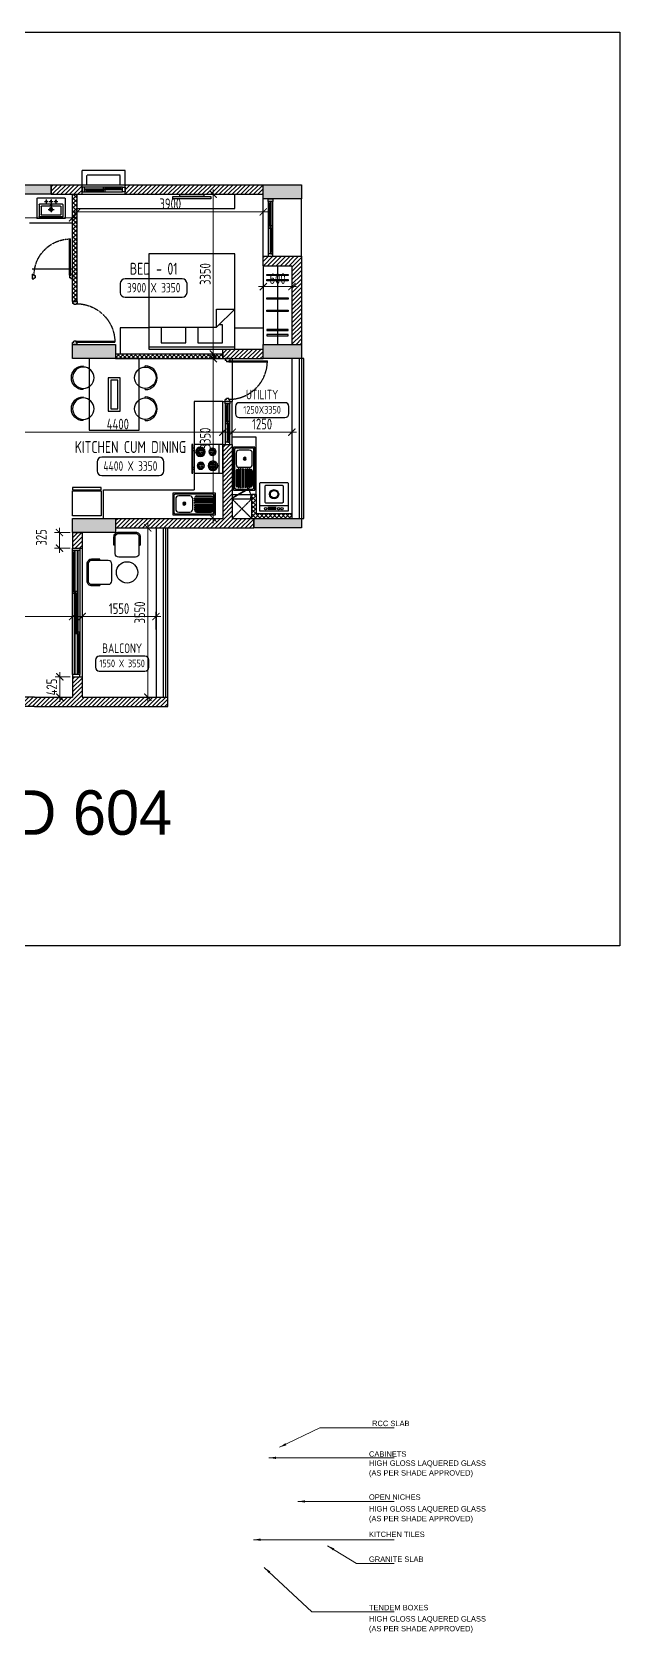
# Model space of a CAD drawing. Header units: millimetres. Extents: x -31859 to 58212, y -66440 to 17102.
# Drawn here: x -9292 to 3038, y -16483 to 17102 of the extents above; entities that cross this region are included whole.
import ezdxf
from ezdxf.enums import TextEntityAlignment as Align

# ---------------------------------------------------------------- set-up
doc = ezdxf.new("R2010")
doc.units = ezdxf.units.MM
doc.header["$LTSCALE"] = 10
doc.header["$PDMODE"] = 35
doc.header["$PDSIZE"] = 500
doc.linetypes.add('DASHED', pattern=[19.05, 12.7, -6.35])
doc.linetypes.add('HIDDEN', pattern=[9.525, 6.35, -3.175])
for name, color, linetype in [('07--DIM-1', 1, 'Continuous'), ('A--BLOCKWALL-1', 9, 'Continuous'), ('A--BLOCKWALL-2', 2, 'Continuous'), ('A--BLOCKWALL-3', 3, 'Continuous'), ('A--BLOCKWALL-HATCH', 8, 'Continuous'), ('A--CONCRETE-1', 9, 'Continuous'), ('A--CONCRETE-HID', 9, 'HIDDEN'), ('A--DOWN', 34, 'Continuous'), ('A--FIXTURE-0', 8, 'Continuous'), ('A--FURNITURE-0', 253, 'Continuous'), ('A--FURNITURE-1', 9, 'Continuous'), ('A--GLAZING-0', 181, 'Continuous'), ('A--HANDRAIL-1', 9, 'Continuous'), ('A--HATCH-1', 8, 'Continuous'), ('A--SANITARY-0', 253, 'Continuous'), ('A--SHAFT-HIDDEN', 9, 'HIDDEN'), ('A--SPACENUMBER', 2, 'Continuous'), ('A--SPACENUMBER-1', 8, 'Continuous'), ('A--SPACEREF', 3, 'Continuous'), ('A--Stucture', 9, 'Continuous'), ('A--TILING-1', 8, 'Continuous'), ('Typical floor Column Centre line$0$X-3rd Floor Column$0$A--COL250', 250, 'Continuous'), ('Typical floor Column Centre line$0$X-3rd Floor Column$0$A--CONCRETE-4', 4, 'Continuous')]:
    doc.layers.add(name, color=color, linetype=linetype)
doc.styles.add('ISO', font='isocp2.shx', dxfattribs={"width": 0.8})
doc.dimstyles.new('A-DIM-100', dxfattribs={"dimscale": 100, "dimtxt": 2.25, "dimasz": 1.5, "dimexe": 1, "dimexo": 0.5, "dimgap": 0, "dimtad": 0, "dimdec": 0, "dimzin": 12, "dimdsep": 46, "dimtxsty": 'ISO', "dimblk": 'ARCHTICK', "dimcen": 1, "dimdle": 1, "dimclrd": 8, "dimclre": 8, "dimclrt": 256, "dimadec": 0, "dimazin": 3, "dimtfac": 1, "dimtdec": 0, "dimtmove": 1, "dimatfit": 2, "dimfxl": 1, "dimtvp": 0.75, "dimtolj": 1, "dimtzin": 12, "dimlwd": 18, "dimlwe": 18, "dimarcsym": 0})
pattern_1 = [(45, (-11341.59, 0), (-44.90128, 44.90128), [])]
pattern_2 = [(45, (-11341.59, 0), (-44.90128, 44.90128), []), (135, (-11341.59, 0), (-44.90128, -44.90128), [])]

# ---------------------------------------------------------------- blocks, each defined once
blk = doc.blocks.new('SPACE')
at = {"layer": 'A--SPACENUMBER-1'}
blk.add_lwpolyline([(-600, 0), (600, 0, 0.414213562), (700, 100), (700, 288.5, 0.414213562), (600, 388.5), (-600, 388.5, 0.414213562), (-700, 288.5), (-700, 100, 0.414213562), (-600, 0, -0.052514465)], format="xyb", dxfattribs=at)
at = {"layer": 'A--SPACENUMBER', "style": 'ISO', "width": 0.8, "flags": 4}
blk.add_attdef('01', text='', height=250, dxfattribs=at).set_placement((0.455, 202.41), align=Align.MIDDLE)
at = {"layer": 'A--SPACEREF', "style": 'ISO', "width": 0.8, "flags": 4}
blk.add_attdef('S', text='', height=300, dxfattribs=at).set_placement((1.35, 474.975), align=Align.CENTER)
blk = doc.blocks.new('A$C542B73FF')
at = {"layer": 'A--FURNITURE-0'}
for points in [[(-400, 50), (400, 50), (400, 100), (-400, 100)], [(-250, 0), (250, 0), (250, 50), (-250, 50)]]:
    blk.add_lwpolyline(points, close=True, dxfattribs=at)
blk = doc.blocks.new('A$C7FA855F9')
at = {"layer": 'A--FURNITURE-0', "linetype": 'Continuous'}
for p, q in [((900, 2000), (-900, 2000)), ((-900, 2000), (-900, 0)), ((900, 0), (900, 2000)), ((900, 840), (520, 460)), ((520, 840), (900, 840)), ((520, 460), (520, 840)), ((-900, 460), (520, 460)), ((-645, 460), (-645, 130)), ((-125, 130), (-125, 460)), ((125, 460), (125, 130)), ((645, 510), (570, 510)), ((645, 130), (645, 510)), ((-900, 50), (900, 50)), ((-900, 0), (900, 0)), ((-645, 130), (-125, 130)), ((125, 130), (645, 130))]:
    blk.add_line(p, q, dxfattribs=at)
blk = doc.blocks.new('A$C383732B3')
for p, q in [((275, 250), (275, 275)), ((275, -250), (275, -275))]:
    blk.add_line(p, q)
blk.add_lwpolyline([(275, 275), (100, 275, 0.414214), (0, 175), (0, -175, 0.414214), (100, -275), (275, -275)], format="xyb")
blk.add_lwpolyline([(100, -250), (450, -250, 0.414214), (525, -175), (525, 175, 0.414214), (450, 250), (100, 250, 0.414214), (25, 175), (25, -175, 0.414214)], format="xyb", close=True)
blk = doc.blocks.new('A$C337B3EF4')
for p, q in [((0, 225), (0, 250)), ((0, -250), (0, -225))]:
    blk.add_line(p, q)
blk.add_circle((0, 0), 225)
blk.add_arc((0, 0), 250, 270, 90)
blk = doc.blocks.new('A$C666E5324')
at = {"layer": 'A--FURNITURE-0'}
for points in [[(0, -525), (-1500, -525), (-1500, 525), (0, 525)], [(-400, -125), (-1100, -125), (-1100, 125), (-400, 125)], [(-450, -75), (-1050, -75), (-1050, 75), (-450, 75)]]:
    blk.add_lwpolyline(points, close=True, dxfattribs=at)
at = {"layer": 'A--FURNITURE-0', "xscale": -1, "rotation": 270.000000000004}
for p in [(-1050, 650), (-400, 650)]:
    blk.add_blockref('A$C337B3EF4', p, dxfattribs=at)
at = {"layer": 'A--FURNITURE-0', "rotation": 270.000000000004}
for p in [(-1050, -650), (-400, -650)]:
    blk.add_blockref('A$C337B3EF4', p, dxfattribs=at)
blk = doc.blocks.new('A$C030B2EE2')
at = {"layer": 'A--DOWN'}
for p, q in [((-100, 1150), (-100, 50)), ((-57, 1150), (-57, 50)), ((-43, 1150), (-43, 93)), ((0, 50), (0, 1150))]:
    blk.add_line(p, q, dxfattribs=at)
for points in [[(0, 1150), (-100, 1150), (-100, 1200), (0, 1200)], [(-57, 1150), (-100, 1150), (-100, 1107), (-57, 1107)], [(-57, 634), (-100, 634), (-100, 591), (-57, 591)], [(0, 634), (-43, 634), (-43, 591), (0, 591)], [(0, 50), (-100, 50), (-100, 0), (0, 0)], [(0, 93), (-43, 93), (-43, 50), (0, 50)]]:
    blk.add_lwpolyline(points, close=True, dxfattribs=at)
at = {"layer": 'A--GLAZING-0'}
for p, q in [((-86, 634), (-86, 1107)), ((-72, 634), (-72, 1107)), ((-28, 93), (-28, 591)), ((-14, 93), (-14, 591))]:
    blk.add_line(p, q, dxfattribs=at)
blk = doc.blocks.new('A$C35654C4B')
at = {"layer": 'A--BLOCKWALL-1'}
for p, q in [((-900, 200), (0, 200)), ((-900, 0), (0, 0))]:
    blk.add_line(p, q, dxfattribs=at)
at = {"layer": 'A--DOWN'}
for p, q in [((-50, 150), (-850, 150)), ((-50, 107), (-850, 107)), ((-850, 50), (-50, 50)), ((-50, 93), (-807, 93))]:
    blk.add_line(p, q, dxfattribs=at)
for points in [[(-850, 50), (-850, 150), (-900, 150), (-900, 50)], [(-807, 50), (-807, 93), (-850, 93), (-850, 50)], [(-416, 107), (-416, 150), (-459, 150), (-459, 107)], [(-416, 50), (-416, 93), (-459, 93), (-459, 50)], [(-50, 107), (-50, 150), (-93, 150), (-93, 107)], [(-50, 50), (-50, 150), (0, 150), (0, 50)]]:
    blk.add_lwpolyline(points, close=True, dxfattribs=at)
at = {"layer": 'A--GLAZING-0'}
for p, q in [((-807, 78), (-459, 78)), ((-807, 64), (-459, 64)), ((-416, 136), (-93, 136)), ((-416, 122), (-93, 122))]:
    blk.add_line(p, q, dxfattribs=at)
blk = doc.blocks.new('A$C34D21E7E')
at = {"layer": 'A--DOWN'}
for p, q in [((-150, 2450), (-150, -150)), ((-110, 2450), (-110, -150)), ((-95, 2450), (-95, -150)), ((-55, -150), (-55, 2450)), ((-40, -150), (-40, 2450)), ((0, -150), (0, 2450))]:
    blk.add_line(p, q, dxfattribs=at)
for points in [[(-150, 2450), (0, 2450), (0, 2500), (-150, 2500)], [(-40, 2450), (0, 2450), (0, 2410), (-40, 2410)], [(-95, 1590), (-55, 1590), (-55, 1550), (-95, 1550)], [(-40, 1550), (0, 1550), (0, 1590), (-40, 1590)], [(-150, 740), (-110, 740), (-110, 700), (-150, 700)], [(-95, 700), (-55, 700), (-55, 740), (-95, 740)], [(-150, -150), (-110, -150), (-110, -110), (-150, -110)], [(-150, -150), (0, -150), (0, -200), (-150, -200)]]:
    blk.add_lwpolyline(points, close=True, dxfattribs=at)
at = {"layer": 'A--GLAZING-0'}
for p, q in [((-25, 1590), (-25, 2410)), ((-15, 1590), (-15, 2410)), ((-80, 740), (-80, 1550)), ((-70, 740), (-70, 1550)), ((-135, -110), (-135, 700)), ((-125, -110), (-125, 700))]:
    blk.add_line(p, q, dxfattribs=at)
blk = doc.blocks.new('A$C1CBF2325')
at = {"layer": 'A--DOWN'}
for p, q in [((100, 0), (0, 0)), ((0, 0), (0, -42)), ((100, 0), (100, -42)), ((25, -42), (0, -42)), ((25, -42), (25, -67)), ((75, -67), (25, -67)), ((75, -42), (75, -67)), ((75, -42), (100, -42)), ((79, -46), (79, -67)), ((79, -46), (886, -46)), ((79, -67), (886, -67)), ((886, -67), (886, -46)), ((25, -858), (0, -858)), ((0, -900), (0, -858)), ((100, -900), (0, -900)), ((75, -833), (25, -833)), ((25, -858), (25, -833)), ((75, -858), (75, -833)), ((75, -858), (100, -858)), ((100, -900), (100, -858))]:
    blk.add_line(p, q, dxfattribs=at)
at = {"layer": 'A--DOWN', "color": 8, "linetype": 'DASHED', "ltscale": 0.005}
blk.add_arc((79, -46), 807, 269.7319, 358.5291, dxfattribs=at)
blk = doc.blocks.new('A$C302618AE')
at = {"layer": 'A--SANITARY-0'}
for p, q in [((-287, 0), (287, 0)), ((-297, -10), (-297, -416)), ((-247, -138), (-247, -383)), ((-237, -128), (240, -128)), ((-206, -178), (-206, -343)), ((-196, -168), (199, -168)), ((-60, -67), (-138, -67)), ((-100, -30), (-100, -110)), ((65, -236), (-65, -236)), ((40, -67), (-38, -67)), ((0, -183), (0, -295)), ((1, -30), (1, -110)), ((141, -67), (63, -67)), ((101, -30), (101, -110)), ((209, -178), (209, -343)), ((250, -138), (250, -383)), ((297, -10), (297, -416)), ((-287, -426), (287, -426)), ((-237, -393), (240, -393)), ((-196, -353), (199, -353))]:
    blk.add_line(p, q, dxfattribs=at)
for centre, radius in [((-100, -67), 17.8), ((1, -235), 36.3), ((1, -235), 25), ((1, -67), 17.8), ((101, -67), 17.8)]:
    blk.add_circle(centre, radius, dxfattribs=at)
for centre, start, end in [((-287, -10), 90, 180), ((-237, -138), 90, 180), ((-196, -178), 90, 180), ((199, -178), 0, 90), ((240, -138), 0, 90), ((287, -10), 0, 90), ((-287, -416), 180, 270), ((-237, -383), 180, 270), ((-196, -343), 180, 270), ((199, -343), 270, 0), ((240, -383), 270, 0), ((287, -416), 270, 0)]:
    blk.add_arc(centre, 10, start, end, dxfattribs=at)
blk.add_ellipse((0, -141), major_axis=(17.6, 0), ratio=0.318204, dxfattribs=at)
blk = doc.blocks.new('A$C06896976')
at = {"layer": 'A--FIXTURE-0'}
for p, q in [((0, 0.6), (-0.6, 0.6)), ((-0.6, 0.6), (-0.6, 0)), ((-0.525, 0.6), (-0.525, 0)), ((0, 0), (0, 0.6)), ((0, 0.525), (0.025, 0.525)), ((0.025, 0.475), (0, 0.475)), ((0.05, 0.6), (0.025, 0.6)), ((0.025, 0.6), (0.025, 0)), ((0.05, 0), (0.05, 0.6)), ((-0.6, 0), (0, 0)), ((0.025, 0.125), (0, 0.125)), ((0, 0.075), (0.025, 0.075)), ((0.025, 0), (0.05, 0))]:
    blk.add_line(p, q, dxfattribs=at)
for centre, major_axis, start_param, end_param in [((-0.394, 0.446), (0.0707, 0.0707), 0.785398, 7.068583), ((-0.394, 0.446), (0.053, 0.053), 0.785398, 7.068583), ((-0.394, 0.446), (0.0354, 0.0354), 0.785398, 7.068583), ((-0.394, 0.446), (0.0177, 0.0177), 0.785398, 7.068583), ((-0.139, 0.446), (-0.053, 0.053), -0.785398, 5.497787), ((-0.139, 0.446), (-0.0354, 0.0354), -0.785398, 5.497787), ((-0.139, 0.446), (0.0177, 0.0177), 0.785398, 7.068583), ((-0.386, 0.154), (0.053, -0.053), -0.785398, 5.497787), ((-0.386, 0.154), (0.0354, -0.0354), -0.785398, 5.497787), ((-0.386, 0.154), (-0.0177, -0.0177), 0.785398, 7.068583), ((-0.131, 0.154), (-0.0707, -0.0707), 0.785398, 7.068583), ((-0.131, 0.154), (-0.053, -0.053), 0.785398, 7.068583), ((-0.131, 0.154), (-0.0354, -0.0354), 0.785398, 7.068583), ((-0.131, 0.154), (-0.0177, -0.0177), 0.785398, 7.068583)]:
    blk.add_ellipse(centre, major_axis=major_axis, ratio=1, start_param=start_param, end_param=end_param, dxfattribs=at)
blk = doc.blocks.new('A$C321E12B3')
at = {"layer": 'A--SANITARY-0', "ltscale": 5}
for p, q in [((-0.9, 0.45), (0, 0.45)), ((-0.9, 0), (-0.9, 0.45)), ((-0.879, 0.055), (-0.879, 0.395)), ((-0.845, 0.429), (-0.055, 0.429)), ((-0.774, 0.395), (-0.54, 0.395)), ((-0.443, 0.335), (-0.443, 0.348)), ((-0.439, 0.352), (-0.059, 0.352)), ((-0.063, 0.373), (-0.435, 0.373)), ((-0.404, 0.394), (-0.094, 0.394)), ((-0.055, 0.348), (-0.055, 0.335)), ((-0.021, 0.395), (-0.021, 0.055)), ((0, 0.45), (0, 0)), ((0, 0), (-0.9, 0)), ((-0.055, 0.021), (-0.845, 0.021)), ((-0.837, 0.118), (-0.837, 0.332)), ((-0.54, 0.055), (-0.774, 0.055)), ((-0.477, 0.332), (-0.477, 0.118)), ((-0.443, 0.293), (-0.443, 0.306)), ((-0.443, 0.246), (-0.443, 0.259)), ((-0.443, 0.204), (-0.443, 0.191)), ((-0.443, 0.157), (-0.443, 0.144)), ((-0.443, 0.115), (-0.443, 0.102)), ((-0.059, 0.331), (-0.439, 0.331)), ((-0.439, 0.31), (-0.059, 0.31)), ((-0.059, 0.289), (-0.439, 0.289)), ((-0.439, 0.263), (-0.059, 0.263)), ((-0.059, 0.242), (-0.439, 0.242)), ((-0.059, 0.208), (-0.439, 0.208)), ((-0.439, 0.187), (-0.059, 0.187)), ((-0.059, 0.161), (-0.439, 0.161)), ((-0.439, 0.14), (-0.059, 0.14)), ((-0.059, 0.119), (-0.439, 0.119)), ((-0.439, 0.098), (-0.059, 0.098)), ((-0.063, 0.077), (-0.435, 0.077)), ((-0.404, 0.056), (-0.094, 0.056)), ((-0.055, 0.306), (-0.055, 0.293)), ((-0.055, 0.259), (-0.055, 0.246)), ((-0.055, 0.191), (-0.055, 0.204)), ((-0.055, 0.144), (-0.055, 0.157)), ((-0.055, 0.102), (-0.055, 0.115))]:
    blk.add_line(p, q, dxfattribs=at)
at = {"layer": 'A--SANITARY-0'}
blk.add_line((-0.9, 0.45), (0, 0.45), dxfattribs=at)
at = {"layer": 'A--SANITARY-0', "ltscale": 5, "extrusion": (0, 0, -1)}
for centre, major_axis, start_param, end_param in [((-0.845, 0.395), (-0.0238, 0.0238), 5.497787, 7.068583), ((-0.774, 0.332), (0.0446, 0.0446), 3.926991, 5.497787), ((-0.54, 0.332), (0.0446, 0.0446), -0.785398, 0.785398), ((-0.439, 0.348), (0.00297, 0.00297), 3.926991, 5.497787), ((-0.393, 0.345), (-0.0357, 0.0357), 6.090163, 6.844508), ((-0.105, 0.345), (-0.0357, 0.0357), 1.009473, 1.763819), ((-0.059, 0.348), (0.00297, 0.00297), -0.785398, 0.785398), ((-0.055, 0.395), (-0.0238, 0.0238), 0.785398, 2.356194), ((-0.845, 0.055), (0.0238, 0.0238), 2.356194, 3.926991), ((-0.774, 0.118), (-0.0446, 0.0446), 3.926991, 5.497787), ((-0.657, 0.214), (0.0223, 0.0223), 0.785398, 7.068583), ((-0.657, 0.214), (0.0112, 0.0112), 0.785398, 7.068583), ((-0.657, 0.214), (0.00743, 0.00743), 0.785398, 7.068583), ((-0.54, 0.118), (-0.0446, 0.0446), 2.356194, 3.926991), ((-0.439, 0.335), (-0.00297, 0.00297), 3.926991, 5.497787), ((-0.439, 0.306), (-0.00297, 0.00297), 5.497787, 7.068583), ((-0.439, 0.293), (-0.00297, 0.00297), 3.926991, 5.497787), ((-0.439, 0.204), (0.00297, 0.00297), 3.926991, 5.497787), ((-0.439, 0.191), (-0.00297, 0.00297), 3.926991, 5.497787), ((-0.439, 0.157), (0.00297, 0.00297), 3.926991, 5.497787), ((-0.439, 0.144), (0.00297, 0.00297), 2.356194, 3.926991), ((-0.439, 0.115), (0.00297, 0.00297), 3.926991, 5.497787), ((-0.439, 0.102), (0.00297, 0.00297), 2.356194, 3.926991), ((-0.393, 0.105), (-0.0357, 0.0357), 4.151066, 4.905412), ((-0.105, 0.105), (-0.0357, 0.0357), 2.94857, 3.702916), ((-0.059, 0.335), (-0.00297, 0.00297), 2.356194, 3.926991), ((-0.059, 0.306), (0.00297, 0.00297), -0.785398, 0.785398), ((-0.059, 0.293), (-0.00297, 0.00297), 2.356194, 3.926991), ((-0.059, 0.204), (0.00297, 0.00297), -0.785398, 0.785398), ((-0.059, 0.191), (-0.00297, 0.00297), 2.356194, 3.926991), ((-0.059, 0.157), (0.00297, 0.00297), -0.785398, 0.785398), ((-0.059, 0.144), (-0.00297, 0.00297), 2.356194, 3.926991), ((-0.059, 0.115), (0.00297, 0.00297), -0.785398, 0.785398), ((-0.059, 0.102), (-0.00297, 0.00297), 2.356194, 3.926991), ((-0.055, 0.055), (-0.0238, 0.0238), 2.356194, 3.926991)]:
    blk.add_ellipse(centre, major_axis=major_axis, ratio=1, start_param=start_param, end_param=end_param, dxfattribs=at)
at = {"layer": 'A--SANITARY-0', "ltscale": 5}
for centre, major_axis, start_param, end_param in [((-0.439, 0.259), (-0.00297, -0.00297), 3.926991, 5.497787), ((-0.439, 0.246), (0.00297, -0.00297), 3.926991, 5.497787), ((-0.059, 0.259), (-0.00297, -0.00297), 2.356194, 3.926991), ((-0.059, 0.246), (0.00297, -0.00297), -0.785398, 0.785398)]:
    blk.add_ellipse(centre, major_axis=major_axis, ratio=1, start_param=start_param, end_param=end_param, dxfattribs=at)
blk = doc.blocks.new('A$C47D60FF3')
at = {"layer": 'A--FIXTURE-0'}
blk.add_lwpolyline([(-0.075, 0.6), (-0.075, 0), (-0.6, 0), (-0.6, 0.6)], close=True, dxfattribs=at)
blk.add_lwpolyline([(-0.05, 0.6), (-0.05, 0), (0, 0), (0, 0.6), (-0.05, 0.6)], dxfattribs=at)
blk = doc.blocks.new('A$C2D7D56F7')
at = {"layer": 'A--FIXTURE-0'}
for p, q in [((-0.3, -0.113), (0.3, -0.113)), ((-0.044, -0.037), (0.131, -0.037)), ((-0.044, -0.056), (0.131, -0.056)), ((-0.044, -0.074), (0.131, -0.074))]:
    blk.add_line(p, q, dxfattribs=at)
blk.add_lwpolyline([(0.3, -0.575, -0.414214), (0.275, -0.6), (-0.275, -0.6, -0.414214), (-0.3, -0.575), (-0.3, 0), (0.3, 0)], format="xyb", close=True, dxfattribs=at)
blk.add_lwpolyline([(-0.173, -0.168), (0.173, -0.168), (0.189, -0.184), (0.189, -0.531), (0.173, -0.546), (-0.173, -0.546), (-0.189, -0.531), (-0.189, -0.184)], close=True, dxfattribs=at)
for centre, radius in [((-0.169, -0.052), 0.025), ((-0.095, -0.052), 0.025), ((-0.001, -0.355), 0.0964), ((-0.001, -0.355), 0.0776), ((0.178, -0.052), 0.025)]:
    blk.add_circle(centre, radius, dxfattribs=at)
blk = doc.blocks.new('A$C4DFF75E1')
at = {"layer": 'A--DOWN'}
for p, q in [((9, 25), (0, 25)), ((0, 25), (0, 0)), ((0, 0), (12, 0)), ((9, 15, 0), (9, 25, 0)), ((12, 15, 0), (9, 15, 0)), ((12, 15, 0), (12, 0, 0)), ((12, 15, 0), (12, 0, 0)), ((12, 0), (12, 15)), ((438, 15, 0), (438, 0, 0)), ((438, 15, 0), (438, 0, 0)), ((438, 15, 0), (441, 15, 0)), ((438, 0), (438, 15)), ((450, 0), (438, 0)), ((441, 15, 0), (441, 25, 0)), ((441, 25), (450, 25)), ((450, 25), (450, 0))]:
    blk.add_line(p, q, dxfattribs=at)
blk.add_lwpolyline([(14, 18), (388, 234), (385, 240), (11, 24)], close=True, dxfattribs=at)
blk.add_circle((10, 24, 0), 0.781, dxfattribs=at)
at = {"layer": 'A--DOWN', "color": 8, "linetype": 'DASHED', "ltscale": 0.003}
blk.add_arc((-37, 15, 0), 478, 0, 27.2936, dxfattribs=at)
blk = doc.blocks.new('_ArchTick')
at = {"color": 0, "const_width": 0.15}
blk.add_lwpolyline([(-0.5, -0.5), (0.5, 0.5)], dxfattribs=at)
blk = doc.blocks.new('*D50')
at = {"layer": '07--DIM-1', "color": 8, "lineweight": 18}
for p, q in [((-5342, 10250), (-5591, 10250)), ((-5491, 6800), (-5491, 10350)), ((-5342, 6900), (-5591, 6900))]:
    blk.add_line(p, q, dxfattribs=at)
at = {"layer": 'Defpoints', "color": 0}
for p in [(-5491, 10250), (-5292, 10250), (-5292, 6900)]:
    blk.add_point(p, dxfattribs=at)
at = {"layer": '07--DIM-1', "color": 8, "lineweight": 18, "xscale": 150, "yscale": 150, "zscale": 150}
for p, rotation in [((-5491, 10250), 90), ((-5491, 6900), 270)]:
    blk.add_blockref('_ArchTick', p, dxfattribs=dict(at, rotation=rotation))
at = {"layer": '07--DIM-1', "insert": (-5660, 8575), "char_height": 225, "attachment_point": 5, "rotation": 90, "style": 'ISO'}
blk.add_mtext('\\A1;3350', dxfattribs=at)
blk = doc.blocks.new('*D51')
at = {"layer": '07--DIM-1', "color": 8, "lineweight": 18}
for p, q in [((-5491, 10250), (-5491, 13800)), ((-5292, 13700), (-5591, 13700)), ((-5342, 10350), (-5591, 10350))]:
    blk.add_line(p, q, dxfattribs=at)
at = {"layer": 'Defpoints', "color": 0}
for p in [(-5491, 13700), (-5242, 13700), (-5292, 10350)]:
    blk.add_point(p, dxfattribs=at)
at = {"layer": '07--DIM-1', "color": 8, "lineweight": 18, "xscale": 150, "yscale": 150, "zscale": 150}
for p, rotation in [((-5491, 13700), 90), ((-5491, 10350), 270)]:
    blk.add_blockref('_ArchTick', p, dxfattribs=dict(at, rotation=rotation))
at = {"layer": '07--DIM-1', "insert": (-5660, 12025), "char_height": 225, "attachment_point": 5, "rotation": 90, "style": 'ISO'}
blk.add_mtext('\\A1;3350', dxfattribs=at)
blk = doc.blocks.new('*D52')
at = {"layer": '07--DIM-1', "color": 8, "lineweight": 18}
for p, q in [((-8342, 13650), (-8342, 13230)), ((-4442, 13650), (-4442, 13230)), ((-8442, 13330), (-4342, 13330))]:
    blk.add_line(p, q, dxfattribs=at)
at = {"layer": 'Defpoints', "color": 0}
for p in [(-8342, 13700), (-4442, 13700), (-4442, 13330)]:
    blk.add_point(p, dxfattribs=at)
at = {"layer": '07--DIM-1', "color": 8, "lineweight": 18, "xscale": 150, "yscale": 150, "zscale": 150, "rotation": 180}
blk.add_blockref('_ArchTick', (-8342, 13330), dxfattribs=at)
at = {"layer": '07--DIM-1', "color": 8, "lineweight": 18, "xscale": 150, "yscale": 150, "zscale": 150}
blk.add_blockref('_ArchTick', (-4442, 13330), dxfattribs=at)
at = {"layer": '07--DIM-1', "insert": (-6392, 13499), "char_height": 225, "attachment_point": 5, "style": 'ISO'}
blk.add_mtext('\\A1;3900', dxfattribs=at)
blk = doc.blocks.new('*D53')
at = {"layer": '07--DIM-1', "color": 8, "lineweight": 18}
for p, q in [((-4442, 12150), (-4442, 11661)), ((-3842, 12150), (-3842, 11661)), ((-4542, 11761), (-3742, 11761))]:
    blk.add_line(p, q, dxfattribs=at)
at = {"layer": 'Defpoints', "color": 0}
for p in [(-4442, 12200), (-3842, 12200), (-3842, 11761)]:
    blk.add_point(p, dxfattribs=at)
at = {"layer": '07--DIM-1', "color": 8, "lineweight": 18, "xscale": 150, "yscale": 150, "zscale": 150, "rotation": 180}
blk.add_blockref('_ArchTick', (-4442, 11761), dxfattribs=at)
at = {"layer": '07--DIM-1', "color": 8, "lineweight": 18, "xscale": 150, "yscale": 150, "zscale": 150}
blk.add_blockref('_ArchTick', (-3842, 11761), dxfattribs=at)
at = {"layer": '07--DIM-1', "insert": (-4142, 11930), "char_height": 225, "attachment_point": 5, "style": 'ISO'}
blk.add_mtext('\\A1;600', dxfattribs=at)
blk = doc.blocks.new('*D54')
at = {"layer": '07--DIM-1', "color": 8, "lineweight": 18}
for p, q in [((-11042, 13650), (-11042, 13104)), ((-8442, 13650), (-8442, 13104)), ((-11142, 13204), (-8342, 13204))]:
    blk.add_line(p, q, dxfattribs=at)
at = {"layer": 'Defpoints', "color": 0}
for p in [(-11042, 13700), (-8442, 13700), (-8442, 13204)]:
    blk.add_point(p, dxfattribs=at)
at = {"layer": '07--DIM-1', "color": 8, "lineweight": 18, "xscale": 150, "yscale": 150, "zscale": 150, "rotation": 180}
blk.add_blockref('_ArchTick', (-11042, 13204), dxfattribs=at)
at = {"layer": '07--DIM-1', "color": 8, "lineweight": 18, "xscale": 150, "yscale": 150, "zscale": 150}
blk.add_blockref('_ArchTick', (-8442, 13204), dxfattribs=at)
at = {"layer": '07--DIM-1', "insert": (-9742, 13373), "char_height": 225, "attachment_point": 5, "style": 'ISO'}
blk.add_mtext('\\A1;2600', dxfattribs=at)
blk = doc.blocks.new('*D57')
at = {"layer": '07--DIM-1', "color": 8, "lineweight": 18}
for p, q in [((-13392, 4840), (-8342, 4840)), ((-13292, 4700), (-13292, 4940)), ((-8442, 4700), (-8442, 4940))]:
    blk.add_line(p, q, dxfattribs=at)
at = {"layer": 'Defpoints', "color": 0}
for p in [(-8442, 4840), (-13292, 4650), (-8442, 4650)]:
    blk.add_point(p, dxfattribs=at)
at = {"layer": '07--DIM-1', "color": 8, "lineweight": 18, "xscale": 150, "yscale": 150, "zscale": 150, "rotation": 180}
blk.add_blockref('_ArchTick', (-13292, 4840), dxfattribs=at)
at = {"layer": '07--DIM-1', "color": 8, "lineweight": 18, "xscale": 150, "yscale": 150, "zscale": 150}
blk.add_blockref('_ArchTick', (-8442, 4840), dxfattribs=at)
at = {"layer": '07--DIM-1', "insert": (-10867, 5008), "char_height": 225, "attachment_point": 5, "style": 'ISO'}
blk.add_mtext('\\A1;4850', dxfattribs=at)
blk = doc.blocks.new('*D58')
at = {"layer": '07--DIM-1', "color": 8, "lineweight": 18}
for p, q in [((-8342, 4840), (-6592, 4840)), ((-8242, 4565), (-8242, 4940)), ((-6692, 4565), (-6692, 4940))]:
    blk.add_line(p, q, dxfattribs=at)
at = {"layer": 'Defpoints', "color": 0}
for p in [(-6692, 4840), (-8242, 4515), (-6692, 4515)]:
    blk.add_point(p, dxfattribs=at)
at = {"layer": '07--DIM-1', "color": 8, "lineweight": 18, "xscale": 150, "yscale": 150, "zscale": 150, "rotation": 180}
blk.add_blockref('_ArchTick', (-8242, 4840), dxfattribs=at)
at = {"layer": '07--DIM-1', "color": 8, "lineweight": 18, "xscale": 150, "yscale": 150, "zscale": 150}
blk.add_blockref('_ArchTick', (-6692, 4840), dxfattribs=at)
at = {"layer": '07--DIM-1', "insert": (-7467, 5008), "char_height": 225, "attachment_point": 5, "style": 'ISO'}
blk.add_mtext('\\A1;1550', dxfattribs=at)
blk = doc.blocks.new('*D59')
at = {"layer": '07--DIM-1', "color": 8, "lineweight": 18}
for p, q in [((-9692, 8662), (-9692, 8808)), ((-5292, 8662), (-5292, 8808)), ((-5192, 8708), (-9792, 8708))]:
    blk.add_line(p, q, dxfattribs=at)
at = {"layer": 'Defpoints', "color": 0}
for p in [(-9692, 8708), (-9692, 8612), (-5292, 8612)]:
    blk.add_point(p, dxfattribs=at)
at = {"layer": '07--DIM-1', "color": 8, "lineweight": 18, "xscale": 150, "yscale": 150, "zscale": 150, "rotation": 180}
blk.add_blockref('_ArchTick', (-9692, 8708), dxfattribs=at)
at = {"layer": '07--DIM-1', "color": 8, "lineweight": 18, "xscale": 150, "yscale": 150, "zscale": 150}
blk.add_blockref('_ArchTick', (-5292, 8708), dxfattribs=at)
at = {"layer": '07--DIM-1', "insert": (-7492, 8877), "char_height": 225, "attachment_point": 5, "style": 'ISO'}
blk.add_mtext('\\A1;4400', dxfattribs=at)
blk = doc.blocks.new('*D60')
at = {"layer": '07--DIM-1', "color": 8, "lineweight": 18}
for p, q in [((-6864, 6800), (-6864, 3050)), ((-6742, 6700), (-6964, 6700)), ((-6742, 3150), (-6964, 3150))]:
    blk.add_line(p, q, dxfattribs=at)
at = {"layer": 'Defpoints', "color": 0}
for p in [(-6692, 6700), (-6864, 3150), (-6692, 3150)]:
    blk.add_point(p, dxfattribs=at)
at = {"layer": '07--DIM-1', "color": 8, "lineweight": 18, "xscale": 150, "yscale": 150, "zscale": 150}
for p, rotation in [((-6864, 6700), 90), ((-6864, 3150), 270)]:
    blk.add_blockref('_ArchTick', p, dxfattribs=dict(at, rotation=rotation))
at = {"layer": '07--DIM-1', "insert": (-7032, 4925), "char_height": 225, "attachment_point": 5, "rotation": 90, "style": 'ISO'}
blk.add_mtext('\\A1;3550', dxfattribs=at)
blk = doc.blocks.new('*D72')
at = {"layer": '07--DIM-1', "color": 8, "lineweight": 18}
for p, q in [((-5092, 8662), (-5092, 8808)), ((-3842, 8662), (-3842, 8808)), ((-5192, 8708), (-3742, 8708))]:
    blk.add_line(p, q, dxfattribs=at)
at = {"layer": 'Defpoints', "color": 0}
for p in [(-5092, 8612), (-3842, 8708), (-3842, 8612)]:
    blk.add_point(p, dxfattribs=at)
at = {"layer": '07--DIM-1', "color": 8, "lineweight": 18, "xscale": 150, "yscale": 150, "zscale": 150, "rotation": 180}
blk.add_blockref('_ArchTick', (-5092, 8708), dxfattribs=at)
at = {"layer": '07--DIM-1', "color": 8, "lineweight": 18, "xscale": 150, "yscale": 150, "zscale": 150}
blk.add_blockref('_ArchTick', (-3842, 8708), dxfattribs=at)
at = {"layer": '07--DIM-1', "insert": (-4467, 8877), "char_height": 225, "attachment_point": 5, "style": 'ISO'}
blk.add_mtext('\\A1;1250', dxfattribs=at)
blk = doc.blocks.new('*D48')
at = {"layer": '07--DIM-1', "color": 8, "lineweight": 18}
for p, q in [((-8492, 6600), (-8817, 6600)), ((-8717, 6700), (-8717, 6175)), ((-8492, 6275), (-8817, 6275))]:
    blk.add_line(p, q, dxfattribs=at)
at = {"layer": 'Defpoints', "color": 0}
for p in [(-8442, 6600), (-8717, 6275), (-8442, 6275)]:
    blk.add_point(p, dxfattribs=at)
at = {"layer": '07--DIM-1', "color": 8, "lineweight": 18, "xscale": 150, "yscale": 150, "zscale": 150}
for p, rotation in [((-8717, 6600), 90), ((-8717, 6275), 270)]:
    blk.add_blockref('_ArchTick', p, dxfattribs=dict(at, rotation=rotation))
at = {"layer": '07--DIM-1', "insert": (-9098, 6501), "char_height": 225, "attachment_point": 5, "rotation": 90, "style": 'ISO'}
blk.add_mtext('\\A1;325', dxfattribs=at)
blk = doc.blocks.new('*D49')
at = {"layer": '07--DIM-1', "color": 8, "lineweight": 18}
for p, q in [((-8492, 3575), (-8808, 3575)), ((-8708, 3675), (-8708, 3050)), ((-8492, 3150), (-8808, 3150))]:
    blk.add_line(p, q, dxfattribs=at)
at = {"layer": 'Defpoints', "color": 0}
for p in [(-8442, 3575), (-8708, 3150), (-8442, 3150)]:
    blk.add_point(p, dxfattribs=at)
at = {"layer": '07--DIM-1', "color": 8, "lineweight": 18, "xscale": 150, "yscale": 150, "zscale": 150}
for p, rotation in [((-8708, 3575), 90), ((-8708, 3150), 270)]:
    blk.add_blockref('_ArchTick', p, dxfattribs=dict(at, rotation=rotation))
at = {"layer": '07--DIM-1', "insert": (-8877, 3362), "char_height": 225, "attachment_point": 5, "rotation": 90, "style": 'ISO'}
blk.add_mtext('\\A1;425', dxfattribs=at)

msp = doc.modelspace()

# ---------------------------------------------------------------- hatches: boundary and pattern name
at = {"layer": 'A--BLOCKWALL-HATCH'}
h = msp.add_hatch(dxfattribs=at)
h.set_pattern_fill('ANSI37', color=256, scale=20, style=0)
h.set_pattern_definition(pattern_2)
h.paths.add_polyline_path([(-8441.6, 13700), (-8341.6, 13700), (-8341.6, 11450), (-8441.6, 11450)])
h = msp.add_hatch(dxfattribs=at)
h.set_pattern_fill('ANSI37', color=256, scale=20, style=0)
h.set_pattern_definition(pattern_2)
h.paths.add_polyline_path([(-7541.6, 10250), (-5291.6, 10250), (-5291.6, 10350), (-7541.6, 10350)])
h = msp.add_hatch(dxfattribs=at)
h.set_pattern_fill('ANSI37', color=256, scale=20, style=0)
h.set_pattern_definition([(45, (-11341.59, 0), (-44.90128, 44.90128), []), (135, (-11341.59, 0), (-44.90128, -44.90128), [])])
h.paths.add_polyline_path([(-4691.6, 7400), (-4691.6, 6900), (-3841.6, 6900), (-3841.6, 7000), (-4591.6, 7000), (-4591.6, 7400)])
at = {"layer": 'A--HATCH-1'}
h = msp.add_hatch(dxfattribs=at)
h.set_pattern_fill('ANSI31', color=256, scale=20, style=0)
h.set_pattern_definition(pattern_1)
h.paths.add_polyline_path([(-8891.6, 13700), (-8241.6, 13700), (-8241.6, 13900), (-8891.6, 13900)])
h = msp.add_hatch(dxfattribs=at)
h.set_pattern_fill('ANSI31', color=256, scale=20, style=0)
h.set_pattern_definition(pattern_1)
h.paths.add_polyline_path([(-7341.6, 13700), (-4441.6, 13700), (-4441.6, 13900), (-7341.6, 13900)])
h = msp.add_hatch(dxfattribs=at)
h.set_pattern_fill('ANSI31', color=256, scale=20, style=0)
h.set_pattern_definition(pattern_1)
h.paths.add_polyline_path([(-4441.6, 12200), (-3841.6, 12200), (-3841.6, 10550), (-3641.6, 10550), (-3641.6, 12400), (-4441.6, 12400)])
h = msp.add_hatch(dxfattribs=at)
h.set_pattern_fill('ANSI31', color=256, scale=20, style=0)
h.set_pattern_definition(pattern_1)
h.paths.add_polyline_path([(-5291.6, 10250), (-4441.6, 10250), (-4441.6, 10450), (-5291.6, 10450)])
h = msp.add_hatch(dxfattribs=at)
h.set_pattern_fill('ANSI31', color=256, scale=20, style=0)
h.set_pattern_definition(pattern_1)
h.paths.add_polyline_path([(-5291.6, 8450), (-5091.6, 8450), (-5091.6, 6900), (-4641.6, 6900), (-4641.6, 6700), (-7541.6, 6700), (-7541.6, 6900), (-5291.6, 6900)])
h = msp.add_hatch(dxfattribs=at)
h.set_pattern_fill('ANSI31', color=256, scale=20, style=0)
h.set_pattern_definition(pattern_1)
h.paths.add_polyline_path([(-8441.6, 6600), (-8241.6, 6600), (-8241.6, 6275), (-8441.6, 6275)])
h = msp.add_hatch(dxfattribs=at)
h.set_pattern_fill('ANSI31', color=256, scale=20, style=0)
h.set_pattern_definition(pattern_1)
h.paths.add_polyline_path([(-8441.6, 3575), (-8241.6, 3575), (-8241.6, 3150), (-6441.6, 3150), (-6441.6, 2950), (-12291.6, 2950), (-12291.6, 3150), (-8441.6, 3150)])
at = {"layer": 'Typical floor Column Centre line$0$X-3rd Floor Column$0$A--COL250'}
h = msp.add_hatch(color=256, dxfattribs=at)
h.dxf.hatch_style = 1
h.paths.add_polyline_path([(-10141.6, 13900), (-8891.6, 13900), (-8891.6, 13700), (-10141.6, 13700)])
h = msp.add_hatch(color=256, dxfattribs=at)
h.dxf.hatch_style = 1
h.paths.add_polyline_path([(-4441.6, 13900), (-3641.6, 13900), (-3641.6, 13600), (-4441.6, 13600)])
h = msp.add_hatch(color=256, dxfattribs=at)
h.dxf.hatch_style = 1
h.paths.add_polyline_path([(-8441.6, 10550), (-7541.6, 10550), (-7541.6, 10250), (-8441.6, 10250)])
h = msp.add_hatch(color=256, dxfattribs=at)
h.dxf.hatch_style = 1
h.paths.add_polyline_path([(-4441.6, 10550), (-3641.6, 10550), (-3641.6, 10250), (-4441.6, 10250)])
h = msp.add_hatch(color=256, dxfattribs=at)
h.dxf.hatch_style = 1
h.paths.add_polyline_path([(-8441.6, 6900), (-7541.6, 6900), (-7541.6, 6600), (-8441.6, 6600)])
h = msp.add_hatch(color=256, dxfattribs=at)
h.dxf.hatch_style = 1
h.paths.add_polyline_path([(-4641.6, 6900), (-3641.6, 6900), (-3641.6, 6700), (-4641.6, 6700)])

# ---------------------------------------------------------------- linework, layer by layer
msp.add_lwpolyline([(-31858.9, 17102.4), (3038.3, 17102.4), (3038.3, -2067.1), (-31858.9, -2067.1)], close=True)
at = {"layer": 'A--BLOCKWALL-1'}
for p, q in [((-4441.6, 12400), (-4441.6, 13600)), ((-3841.6, 10250), (-3841.6, 6900)), ((-5291.6, 9350), (-5091.6, 9350)), ((-6691.6, 6700), (-6691.6, 3150))]:
    msp.add_line(p, q, dxfattribs=at)
at = {"layer": 'A--BLOCKWALL-2'}
for p, q in [((-8241.6, 13900), (-8241.6, 14200)), ((-7341.6, 14200), (-8241.6, 14200)), ((-7341.6, 13900), (-7341.6, 14200)), ((-8441.6, 11450), (-8441.6, 13700)), ((-8441.6, 13700), (-8341.6, 13700)), ((-8341.6, 11450), (-8341.6, 13700)), ((-8441.6, 11450), (-8341.6, 11450)), ((-7541.6, 10350), (-7541.6, 10250)), ((-7541.6, 10350), (-5291.6, 10350)), ((-7541.6, 10250), (-5291.6, 10250)), ((-5291.6, 10350), (-5291.6, 10250)), ((-4691.6, 7400), (-4691.6, 6900)), ((-4591.6, 7400), (-4691.6, 7400)), ((-4591.6, 7400), (-4591.6, 7000)), ((-4691.6, 6900), (-3841.6, 6900)), ((-4591.6, 7000), (-3841.6, 7000)), ((-3841.6, 7000), (-3841.6, 6900))]:
    msp.add_line(p, q, dxfattribs=at)
at = {"layer": 'A--BLOCKWALL-3'}
for p, q in [((-8891.6, 13700), (-8891.6, 13900)), ((-8891.6, 13900), (-8241.6, 13900)), ((-8241.6, 13700), (-8241.6, 13900)), ((-7341.6, 13700), (-7341.6, 13900)), ((-7341.6, 13900), (-4441.6, 13900)), ((-4441.6, 13700), (-4441.6, 13900)), ((-8891.6, 13700), (-8241.6, 13700)), ((-7341.6, 13700), (-4441.6, 13700)), ((-4441.6, 12200), (-4441.6, 12400)), ((-4441.6, 12400), (-3641.6, 12400)), ((-4441.6, 12200), (-3841.6, 12200)), ((-3841.6, 12200), (-3841.6, 10550)), ((-3641.6, 12400), (-3641.6, 10550)), ((-5291.6, 10250), (-5291.6, 10450)), ((-5291.6, 10450), (-4441.6, 10450)), ((-4441.6, 10250), (-4441.6, 10450)), ((-3841.6, 10550), (-3641.6, 10550)), ((-5291.6, 10250), (-4441.6, 10250)), ((-5291.6, 8450), (-5291.6, 6900)), ((-5291.6, 8450), (-5091.6, 8450)), ((-5091.6, 8450), (-5091.6, 6900)), ((-7541.6, 6900), (-7541.6, 6700)), ((-7541.6, 6900), (-5291.6, 6900)), ((-5091.6, 6900), (-4641.6, 6900)), ((-4641.6, 6900), (-4641.6, 6700)), ((-8441.6, 6600), (-8441.6, 6275)), ((-8441.6, 6600), (-8241.6, 6600)), ((-8241.6, 6600), (-8241.6, 6275)), ((-7541.6, 6700), (-4641.6, 6700)), ((-8441.6, 6275), (-8241.6, 6275)), ((-8441.6, 3575), (-8441.6, 3150)), ((-8441.6, 3575), (-8241.6, 3575)), ((-8241.6, 3575), (-8241.6, 3150)), ((-9241.6, 3150), (-12291.6, 3150)), ((-9241.6, 3150), (-8441.6, 3150)), ((-8241.6, 3150), (-6441.6, 3150)), ((-9241.6, 2950), (-12291.6, 2950)), ((-9241.6, 2950), (-6441.6, 2950))]:
    msp.add_line(p, q, dxfattribs=at)
at = {"layer": 'A--CONCRETE-1'}
msp.add_line((-3641.6, 12400), (-3641.6, 13600), dxfattribs=at)
at = {"layer": 'A--CONCRETE-HID', "ltscale": 0.01}
for p, q in [((-8141.6, 13900), (-8141.6, 14100)), ((-7441.6, 14100), (-8141.6, 14100)), ((-7441.6, 13900), (-7441.6, 14100))]:
    msp.add_line(p, q, dxfattribs=at)
at = {"layer": 'A--FIXTURE-0'}
for p, q in [((-5891.6, 9350), (-5891.6, 7500)), ((-5291.6, 9350), (-5891.6, 9350)), ((-4591.6, 8600), (-5091.6, 8600)), ((-4591.6, 7400), (-4591.6, 8600)), ((-7791.6, 7500), (-5891.6, 7500)), ((-7791.6, 6900), (-7791.6, 7500))]:
    msp.add_line(p, q, dxfattribs=at)
at = {"layer": 'A--FURNITURE-0'}
for p, q in [((-5041.6, 13400), (-5041.6, 13700)), ((-8341.6, 13400), (-5041.6, 13400)), ((-6841.6, 10900), (-7441.6, 10900)), ((-7441.6, 10900), (-7441.6, 10350)), ((-5041.6, 10900), (-4441.6, 10900))]:
    msp.add_line(p, q, dxfattribs=at)
msp.add_circle((-7298.4, 5766.4), 225, dxfattribs=at)
at = {"layer": 'A--FURNITURE-1'}
for p, q in [((-4441.6, 12200), (-4441.6, 10550)), ((-4141.6, 12200), (-4141.6, 10550))]:
    msp.add_line(p, q, dxfattribs=at)
for points in [[(-3916.6, 11993.9), (-4366.6, 11993.9), (-4366.6, 12018.9), (-3916.6, 12018.9), (-3916.6, 11993.9)], [(-3916.6, 11885.1), (-4366.6, 11885.1), (-4366.6, 11910.1), (-3916.6, 11910.1), (-3916.6, 11885.1)], [(-3916.6, 11499.4), (-4366.6, 11499.4), (-4366.6, 11524.4), (-3916.6, 11524.4), (-3916.6, 11499.4)], [(-3916.6, 11242.9), (-4366.6, 11242.9), (-4366.6, 11267.9), (-3916.6, 11267.9), (-3916.6, 11242.9)], [(-3916.6, 10864.9), (-4366.6, 10864.9), (-4366.6, 10839.9), (-3916.6, 10839.9), (-3916.6, 10864.9)], [(-3916.6, 10756.1), (-4366.6, 10756.1), (-4366.6, 10731.1), (-3916.6, 10731.1), (-3916.6, 10756.1)]]:
    msp.add_lwpolyline(points, dxfattribs=at)
at = {"layer": 'A--HANDRAIL-1', "color": 1}
for p, q in [((-3691.6, 10250), (-3691.6, 6900)), ((-3641.6, 10250), (-3641.6, 6900)), ((-6541.6, 6700), (-6541.6, 3150)), ((-6491.6, 6700), (-6491.6, 3150))]:
    msp.add_line(p, q, dxfattribs=at)
at = {"layer": 'A--SHAFT-HIDDEN', "ltscale": 0.01}
for p, q in [((-5091.6, 7400), (-4691.6, 7400)), ((-5091.6, 7311.1), (-4691.6, 7311.1)), ((-5091.6, 7300), (-4691.6, 6900)), ((-4691.6, 7300), (-5091.6, 6900))]:
    msp.add_line(p, q, dxfattribs=at)
at = {"layer": 'A--Stucture', "linetype": 'Continuous', "ltscale": 0.5}
msp.add_line((-6441.6, 2950), (-6441.6, 6700), dxfattribs=at)
msp.add_lwpolyline([(-3641.6, 6900), (-3591.6, 6900), (-3591.6, 10250), (-3641.6, 10250)], dxfattribs=at)
at = {"layer": 'A--TILING-1'}
for p, q in [((-9341.6, 13100), (-8441.6, 13100)), ((-8441.6, 12125), (-9291.6, 12125)), ((-5091.6, 10250), (-5091.6, 9350)), ((-8241.6, 6275), (-8241.6, 3575))]:
    msp.add_line(p, q, dxfattribs=at)
at = {"layer": 'Typical floor Column Centre line$0$X-3rd Floor Column$0$A--CONCRETE-4'}
for points in [[(-10141.6, 13900), (-8891.6, 13900), (-8891.6, 13700), (-10141.6, 13700)], [(-4441.6, 13900), (-3641.6, 13900), (-3641.6, 13600), (-4441.6, 13600)], [(-8441.6, 10550), (-7541.6, 10550), (-7541.6, 10250), (-8441.6, 10250)], [(-4441.6, 10550), (-3641.6, 10550), (-3641.6, 10250), (-4441.6, 10250)], [(-8441.6, 6900), (-7541.6, 6900), (-7541.6, 6600), (-8441.6, 6600)], [(-4641.6, 6900), (-3641.6, 6900), (-3641.6, 6700), (-4641.6, 6700)]]:
    msp.add_lwpolyline(points, close=True, dxfattribs=at)

# ---------------------------------------------------------------- block references
at = {"xscale": 0.8888888888614019, "yscale": 0.8888888888658205, "zscale": 0.8888888888658205}
msp.add_blockref('A$C4DFF75E1', (-5091.6, 7311.1), dxfattribs=at)
at = {"layer": 'A--DOWN'}
for name, p in [('A$C35654C4B', (-7341.6, 13700)), ('A$C030B2EE2', (-4241.6, 12400))]:
    msp.add_blockref(name, p, dxfattribs=at)
at = {"layer": 'A--DOWN', "xscale": -0.9444444444443834, "yscale": 0.9444444444443834, "zscale": 0.9444444444443834, "rotation": 270}
msp.add_blockref('A$C1CBF2325', (-8441.6, 11925), dxfattribs=at)
at = {"layer": 'A--DOWN', "extrusion": (0, 0, -1), "zscale": -1, "rotation": 179.999999999996}
msp.add_blockref('A$C1CBF2325', (8441.6, 10550), dxfattribs=at)
at = {"layer": 'A--DOWN', "extrusion": (0, 0, -1), "xscale": -1, "zscale": -1}
msp.add_blockref('A$C1CBF2325', (5241.6, 10250), dxfattribs=at)
at = {"layer": 'A--DOWN', "rotation": 90}
msp.add_blockref('A$C35654C4B', (-5091.6, 9350), dxfattribs=at)
at = {"layer": 'A--DOWN', "xscale": -1}
msp.add_blockref('A$C34D21E7E', (-8441.6, 3775), dxfattribs=at)
at = {"layer": 'A--FIXTURE-0', "extrusion": (0, 0, -1), "xscale": -1000, "yscale": 999.9999999999999, "zscale": -999.9999999999999, "rotation": 180}
msp.add_blockref('A$C06896976', (5891.6, 8450), dxfattribs=at)
at = {"layer": 'A--FIXTURE-0'}
for name, p, xscale, yscale, zscale, rotation in [('A$C47D60FF3', (-7841.6, 7550), 999.9999999999999, 999.9999999999999, 999.9999999999999, 90), ('A$C2D7D56F7', (-4216.6, 7050.8), 1000, 1000, 1000, 180)]:
    msp.add_blockref(name, p, dxfattribs=dict(at, xscale=xscale, yscale=yscale, zscale=zscale, rotation=rotation))
at = {"layer": 'A--FURNITURE-0', "xscale": -1}
for name, p, rotation in [('A$C542B73FF', (-5941.6, 13700), 180), ('A$C666E5324', (-7566.6, 10250), 270)]:
    msp.add_blockref(name, p, dxfattribs=dict(at, rotation=rotation))
at = {"layer": 'A--FURNITURE-0'}
for name, p in [('A$C7FA855F9', (-5941.6, 10450)), ('A$C383732B3', (-8141.6, 5766.4))]:
    msp.add_blockref(name, p, dxfattribs=at)
at = {"layer": 'A--FURNITURE-0', "extrusion": (0, 0, -1), "zscale": -1, "rotation": 270}
msp.add_blockref('A$C383732B3', (7298.4, 6609.6), dxfattribs=at)
at = {"layer": 'A--SANITARY-0', "ltscale": 19, "xscale": -1}
msp.add_blockref('A$C302618AE', (-8891.6, 13616.8), dxfattribs=at)
at = {"layer": 'A--SANITARY-0', "xscale": -1000, "yscale": 1000, "zscale": 1000}
for p, rotation in [((-4616.6, 7493.6), 90.00000000000416), ((-5441.6, 7425), 180)]:
    msp.add_blockref('A$C321E12B3', p, dxfattribs=dict(at, rotation=rotation))
at = {"layer": 'A--SPACEREF'}
ref = msp.add_blockref('SPACE', (-6741, 11536.8), dxfattribs=at)
ref.add_attrib('01', '3900 X 3350', dxfattribs={"layer": 'A--SPACENUMBER', "height": 200, "style": 'ISO', "width": 0.8, "flags": 4}).set_placement((-6740.3, 11739.2), align=Align.MIDDLE)
ref.add_attrib('S', 'BED - 01', dxfattribs={"height": 250, "style": 'ISO', "width": 0.8, "flags": 4}).set_placement((-6739.4, 12011.8), align=Align.CENTER)
ref = msp.add_blockref('SPACE', (-4466.8, 9016.1), dxfattribs=dict(at, xscale=0.8000000000029104, yscale=0.8, zscale=0.8))
ref.add_attrib('01', '1250X3350', dxfattribs={"layer": 'A--SPACENUMBER', "height": 160, "style": 'ISO', "width": 0.8, "flags": 4}).set_placement((-4466.2, 9178), align=Align.MIDDLE)
ref.add_attrib('S', 'UTILITY', dxfattribs={"height": 200, "style": 'ISO', "width": 0.8, "flags": 4}).set_placement((-4465.5, 9396.1), align=Align.CENTER)
ref = msp.add_blockref('SPACE', (-7228.5, 7795.9), dxfattribs=at)
ref.add_attrib('01', '4400 X 3350', dxfattribs={"layer": 'A--SPACENUMBER', "height": 200, "style": 'ISO', "width": 0.8, "flags": 4}).set_placement((-7227.8, 7998.3), align=Align.MIDDLE)
ref.add_attrib('S', 'KITCHEN CUM DINING', dxfattribs={"height": 250, "style": 'ISO', "width": 0.8, "flags": 4}).set_placement((-7226.9, 8270.9), align=Align.CENTER)
ref = msp.add_blockref('SPACE', (-7402.6, 3695.6), dxfattribs=dict(at, xscale=0.8000000000029104, yscale=0.8, zscale=0.8))
ref.add_attrib('01', '1550 X 3550', dxfattribs={"layer": 'A--SPACENUMBER', "height": 160, "style": 'ISO', "width": 0.8, "flags": 4}).set_placement((-7402.1, 3857.5), align=Align.MIDDLE)
ref.add_attrib('S', 'BALCONY', dxfattribs={"height": 200, "style": 'ISO', "width": 0.8, "flags": 4}).set_placement((-7401.4, 4075.5), align=Align.CENTER)

# ---------------------------------------------------------------- texts
for s, height, p in [('AIKYA 603 AND 604', 933.32, (-17869.5, 261.6)), ('RCC SLAB', 113.76, (-2160.3, -12143.3)), ('CABINETS', 113.76, (-2225.5, -12785.4)), ('(AS PER SHADE APPROVED)', 113.758, (-2225.5, -13181.8)), ('HIGH GLOSS LAQUERED GLASS', 113.758, (-2225.5, -12976.5)), ('OPEN NICHES', 113.758, (-2225.5, -13688.1)), ('(AS PER SHADE APPROVED)', 113.758, (-2225.5, -14139.9)), ('HIGH GLOSS LAQUERED GLASS', 113.758, (-2225.5, -13934.6)), ('KITCHEN TILES', 113.758, (-2225.5, -14470)), ('GRANITE SLAB', 113.758, (-2225.5, -14991.2)), ('TENDEM BOXES', 113.758, (-2225.5, -16006.6)), ('(AS PER SHADE APPROVED)', 113.758, (-2225.5, -16448.5)), ('HIGH GLOSS LAQUERED GLASS', 113.758, (-2225.5, -16243.2))]:
    msp.add_text(s, height=height, dxfattribs=at).set_placement(p)

# ---------------------------------------------------------------- dimensions: what is measured, and where the dimension line sits
at = {"layer": '07--DIM-1'}
for base, p1, p2, picture, middle in [((-5491.2, 13700), (-5291.6, 10350), (-5242.1, 13700), '*D51', (-5659.9, 12025)), ((-5491.2, 10250), (-5291.6, 6900), (-5291.6, 10250), '*D50', (-5659.9, 8575)), ((-8716.7, 6275), (-8441.6, 6600), (-8441.6, 6275), '*D48', (-9098, 6501.3)), ((-6863.7, 3150), (-6691.6, 6700), (-6691.6, 3150), '*D60', (-7032.5, 4925)), ((-8708.4, 3150), (-8441.6, 3575), (-8441.6, 3150), '*D49', (-8877.2, 3362.5))]:
    dim = msp.add_linear_dim(base=base, p1=p1, p2=p2, angle=90, dimstyle='A-DIM-100', dxfattribs=at)
    dim.commit()
    dim.dimension.update_dxf_attribs({"geometry": picture, "text_midpoint": middle})
for base, p1, p2, picture, middle in [((-8441.6, 13203.9), (-11041.6, 13700), (-8441.6, 13700), '*D54', (-9741.6, 13372.7)), ((-4441.6, 13330.3), (-8341.6, 13700), (-4441.6, 13700), '*D52', (-6391.6, 13499)), ((-3841.6, 11761.4), (-4441.6, 12200), (-3841.6, 12200), '*D53', (-4141.6, 11930.1)), ((-9691.6, 8708), (-5291.6, 8612.3), (-9691.6, 8612.3), '*D59', (-7491.6, 8876.7)), ((-3841.6, 8708), (-5091.6, 8612.3), (-3841.6, 8612.3), '*D72', (-4466.6, 8876.7)), ((-8441.6, 4839.7), (-13291.6, 4650), (-8441.6, 4650), '*D57', (-10866.6, 5008.5)), ((-6691.6, 4839.7), (-8241.6, 4515), (-6691.6, 4515), '*D58', (-7466.6, 5008.5))]:
    dim = msp.add_linear_dim(base=base, p1=p1, p2=p2, dimstyle='A-DIM-100', dxfattribs=at)
    dim.commit()
    dim.dimension.update_dxf_attribs({"geometry": picture, "text_midpoint": middle})

# ---------------------------------------------------------------- leaders
for points in [[(-4103.2, -12587.7), (-3252.5, -12181.4), (-1697.8, -12181.4)], [(-4326.4, -12808.4), (-1697.8, -12808.4)], [(-3715.7, -13723.5), (-1697.8, -13723.5)], [(-4647.5, -14526.1), (-1697.8, -14526.1)], [(-3093.9, -14651.4), (-2487.7, -15025.2), (-1697.8, -15025.2)], [(-4420.8, -15107.5), (-3425.4, -16039.1), (-1697.8, -16039.1)]]:
    msp.add_leader(points, dimstyle='A-DIM-100', override={"dimgap": 0, "dimtad": 0, "dimfxl": 0.18})

doc.saveas('drawing.dxf')
